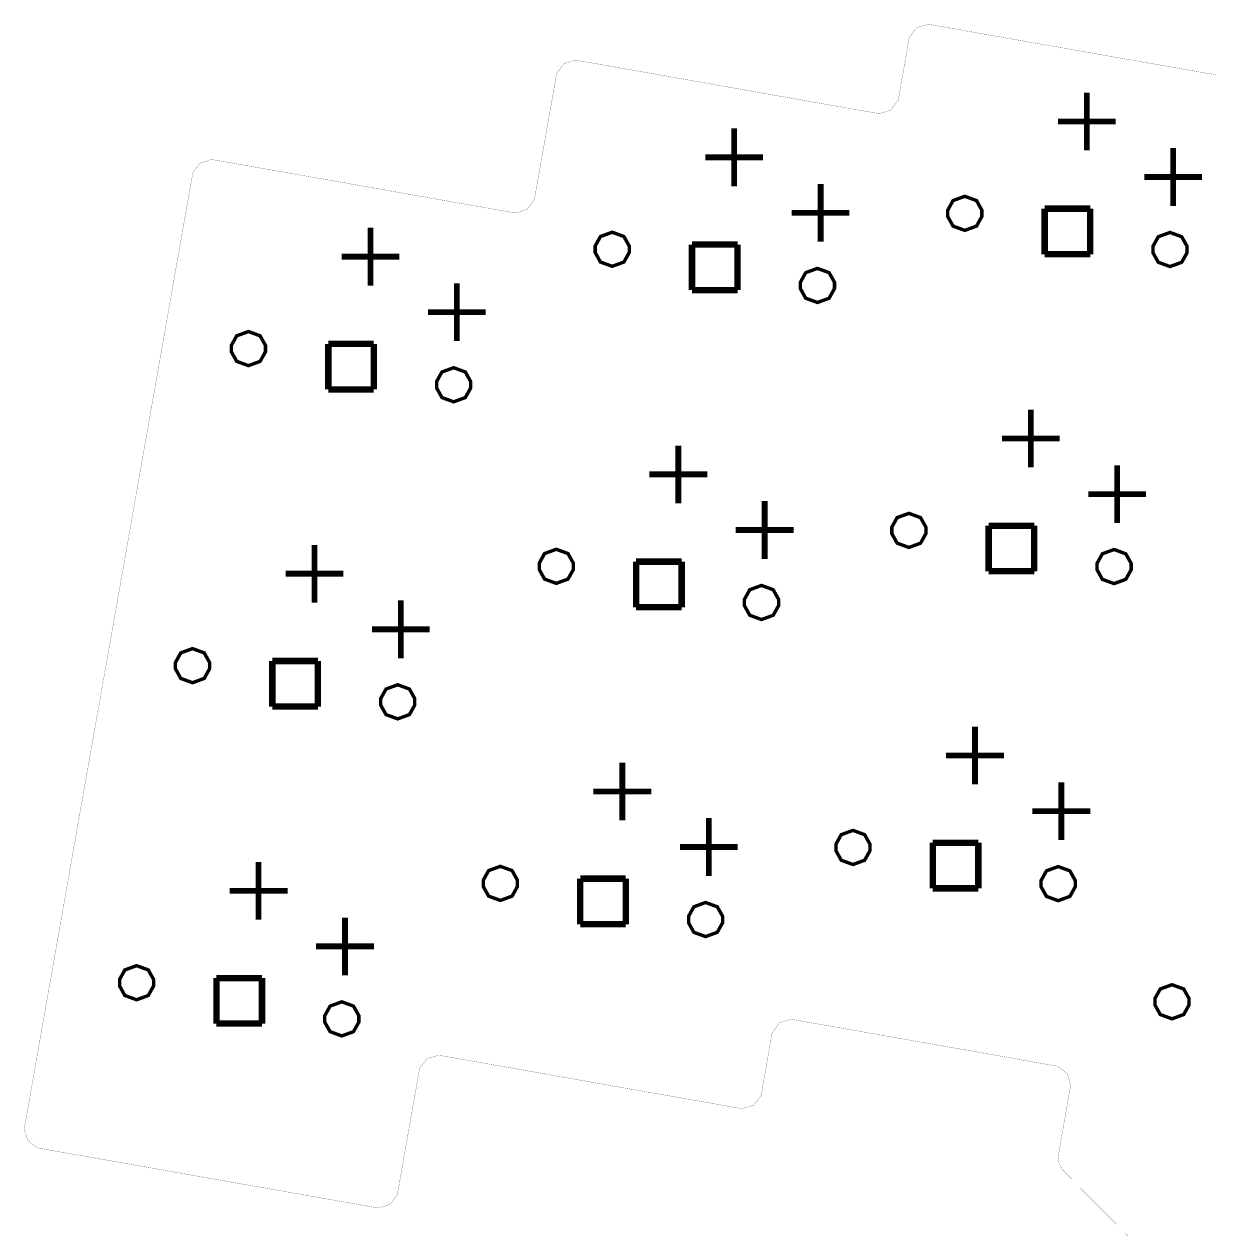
# Model space of a CAD drawing. Extents: x 0.23 to 9.34, y 0.11 to 4.43.
# Drawn here: x 0.31 to 2.772, y 1.925 to 4.429 of the extents above; entities that cross this region are included whole.
import ezdxf

# ---------------------------------------------------------------- set-up
doc = ezdxf.new("R2010")
doc.units = 0
doc.layers.get('0').update_dxf_attribs({"linetype": 'CONTINUOUS'})

msp = doc.modelspace()

# ---------------------------------------------------------------- linework, layer by layer
at = {"color": 173}
for points, const_width in [([(2.19428, 4.428), (2.18892, 4.42899), (2.16482, 4.4215), (2.14958, 4.40142), (2.14865, 4.39606)], 0.000394), ([(2.89219, 4.30496), (2.19428, 4.428)], 0.000394), ([(2.14865, 4.39606), (2.1275, 4.27588)], 0.000394), ([(1.46153, 4.35335), (1.45617, 4.35433), (1.43207, 4.34685), (1.41683, 4.32676), (1.4159, 4.3214)], 0.000394), ([(2.08188, 4.24393), (1.46153, 4.35335)], 0.000394), ([(1.4159, 4.3214), (1.37147, 4.06939)], 0.000394), ([(2.51861, 4.28694), (2.51861, 4.16689)], 0.012008), ([(2.08188, 4.24393), (2.08718, 4.243), (2.11128, 4.25049), (2.12651, 4.27056), (2.1275, 4.27588)], 0.000394), ([(1.78586, 4.21224), (1.78586, 4.09218)], 0.012008), ([(2.45861, 4.22689), (2.57867, 4.22689)], 0.012008), ([(1.72581, 4.15224), (1.84592, 4.15224)], 0.012008), ([(2.69814, 4.17133), (2.69814, 4.05126)], 0.012008), ([(0.705513, 4.14681), (0.700142, 4.14779), (0.676053, 4.14031), (0.660807, 4.12028), (0.659885, 4.1149)], 0.000394), ([(1.32585, 4.03743), (0.705513, 4.14681)], 0.000394), ([(0.659885, 4.1149), (0.311253, 2.13753)], 0.000394), ([(2.63807, 4.11128), (2.75814, 4.11128)], 0.012008), ([(1.96539, 4.09668), (1.96539, 3.97657)], 0.012008), ([(1.32585, 4.03743), (1.33116, 4.03651), (1.35525, 4.044), (1.3705, 4.06407), (1.37147, 4.06939)], 0.000394), ([(1.90533, 4.03662), (2.02539, 4.03662)], 0.012008), ([(2.52561, 4.04546), (2.43093, 4.04546)], 0.013386), ([(2.43093, 4.04546), (2.43093, 3.95085)], 0.013386), ([(2.52561, 3.95085), (2.52561, 4.04546)], 0.013386), ([(1.02984, 4.00575), (1.02984, 3.88569)], 0.012008), ([(1.79286, 3.97081), (1.69819, 3.97081)], 0.013386), ([(1.69819, 3.97081), (1.69819, 3.87614)], 0.013386), ([(1.79286, 3.87614), (1.79286, 3.97081)], 0.013386), ([(2.43093, 3.95085), (2.52561, 3.95085)], 0.013386), ([(0.969835, 3.94569), (1.0899, 3.94569)], 0.012008), ([(1.20936, 3.89014), (1.20936, 3.77007)], 0.012008), ([(1.69819, 3.87614), (1.79286, 3.87614)], 0.013386), ([(1.14931, 3.83014), (1.26942, 3.83014)], 0.012008), ([(1.03684, 3.76426), (0.942219, 3.76426)], 0.013386), ([(0.942219, 3.76426), (0.942219, 3.66965)], 0.013386), ([(1.03684, 3.66965), (1.03684, 3.76426)], 0.013386), ([(0.942219, 3.66965), (1.03684, 3.66965)], 0.013386), ([(2.4024, 3.62782), (2.4024, 3.50776)], 0.012008), ([(1.66965, 3.55311), (1.66965, 3.43306)], 0.012008), ([(2.34233, 3.56776), (2.46246, 3.56776)], 0.012008), ([(2.58192, 3.51221), (2.58192, 3.39214)], 0.012008), ([(1.6096, 3.49311), (1.72965, 3.49311)], 0.012008), ([(2.52186, 3.45215), (2.64193, 3.45215)], 0.012008), ([(1.84912, 3.43756), (1.84912, 3.31743)], 0.012008), ([(1.78911, 3.3775), (1.90918, 3.3775)], 0.012008), ([(2.4094, 3.38633), (2.31472, 3.38633)], 0.013386), ([(2.31472, 3.38633), (2.31472, 3.29172)], 0.013386), ([(2.4094, 3.29172), (2.4094, 3.38633)], 0.013386), ([(0.913629, 3.34663), (0.913629, 3.22657)], 0.012008), ([(1.67665, 3.31168), (1.58197, 3.31168)], 0.013386), ([(1.58197, 3.31168), (1.58197, 3.21701)], 0.013386), ([(1.67665, 3.21701), (1.67665, 3.31168)], 0.013386), ([(0.853569, 3.28662), (0.973687, 3.28662)], 0.012008), ([(2.31472, 3.29172), (2.4094, 3.29172)], 0.013386), ([(1.09315, 3.23101), (1.09315, 3.11094)], 0.012008), ([(1.58197, 3.21701), (1.67665, 3.21701)], 0.013386), ([(1.03309, 3.17101), (1.15316, 3.17101)], 0.012008), ([(0.920628, 3.10514), (0.825956, 3.10514)], 0.013386), ([(0.825956, 3.10514), (0.825956, 3.01053)], 0.013386), ([(0.920628, 3.01053), (0.920628, 3.10514)], 0.013386), ([(0.825956, 3.01053), (0.920628, 3.01053)], 0.013386), ([(2.28618, 2.96869), (2.28618, 2.84864)], 0.012008), ([(2.22613, 2.90864), (2.34625, 2.90864)], 0.012008), ([(1.55344, 2.89399), (1.55344, 2.77393)], 0.012008), ([(2.46565, 2.85308), (2.46565, 2.73301)], 0.012008), ([(1.49338, 2.83399), (1.61344, 2.83399)], 0.012008), ([(1.73292, 2.77843), (1.73292, 2.65831)], 0.012008), ([(2.40565, 2.79308), (2.52572, 2.79308)], 0.012008), ([(2.29318, 2.72721), (2.19851, 2.72721)], 0.013386), ([(2.19851, 2.72721), (2.19851, 2.6326)], 0.013386), ([(2.29318, 2.6326), (2.29318, 2.72721)], 0.013386), ([(1.6729, 2.71838), (1.79297, 2.71838)], 0.012008), ([(0.797418, 2.6875), (0.797418, 2.56743)], 0.012008), ([(1.56039, 2.65256), (1.46576, 2.65256)], 0.013386), ([(1.46576, 2.65256), (1.46576, 2.55789)], 0.013386), ([(1.56039, 2.55789), (1.56039, 2.65256)], 0.013386), ([(0.737358, 2.6275), (0.857476, 2.6275)], 0.012008), ([(2.19851, 2.6326), (2.29318, 2.6326)], 0.013386), ([(0.976942, 2.57189), (0.976942, 2.45182)], 0.012008), ([(1.46576, 2.55789), (1.56039, 2.55789)], 0.013386), ([(0.916883, 2.51187), (1.03695, 2.51187)], 0.012008), ([(0.804417, 2.44601), (0.709744, 2.44601)], 0.013386), ([(0.709744, 2.44601), (0.709744, 2.3514)], 0.013386), ([(0.804417, 2.3514), (0.804417, 2.44601)], 0.013386), ([(0.709744, 2.3514), (0.804417, 2.3514)], 0.013386), ([(1.9095, 2.35943), (1.90414, 2.3604), (1.88004, 2.35292), (1.86481, 2.33285), (1.86388, 2.32747)], 0.000394), ([(1.9095, 2.35943), (2.45231, 2.26372)], 0.000394), ([(1.84272, 2.20731), (1.86388, 2.32747)], 0.000394), ([(1.17676, 2.28472), (1.17139, 2.28569), (1.1473, 2.27821), (1.13205, 2.25819), (1.13113, 2.25282)], 0.000394), ([(1.17676, 2.28472), (1.7971, 2.17535)], 0.000394), ([(2.48421, 2.2181), (2.48514, 2.22347), (2.47771, 2.24756), (2.45763, 2.26281), (2.45231, 2.26372)], 0.000394), ([(1.0867, 2.00082), (1.13113, 2.25282)], 0.000394), ([(1.7971, 2.17535), (1.8024, 2.17443), (1.8265, 2.18192), (1.84174, 2.20199), (1.84272, 2.20731)], 0.000394), ([(2.48421, 2.2181), (2.45975, 2.07921)], 0.000394), ([(0.311253, 2.13753), (0.310275, 2.13222), (0.317763, 2.10813), (0.337836, 2.09289), (0.343207, 2.0919)], 0.000394), ([(0.343207, 2.0919), (1.04107, 1.96886)], 0.000394), ([(2.45975, 2.07921), (2.45915, 2.07607), (2.46094, 2.06065), (2.46832, 2.04693), (2.4706, 2.04465)], 0.000394), ([(2.4706, 2.04465), (2.73036, 1.78288)], 0.000394), ([(1.04107, 1.96886), (1.04639, 1.96793), (1.07048, 1.97542), (1.08572, 1.9955), (1.0867, 2.00082)], 0.000394)]:
    msp.add_lwpolyline(points, dxfattribs=dict(at, const_width=const_width))
at = {"color": 173, "const_width": 0.007087}
for points in [[(2.30046, 4.03575), (2.30046, 4.04243), (2.28933, 4.06233), (2.26503, 4.07124), (2.24067, 4.06233), (2.2296, 4.04243), (2.2296, 4.03575), (2.2296, 4.02914), (2.24067, 4.00922), (2.26503, 4.00032), (2.28933, 4.00922), (2.30046, 4.02914), (2.30046, 4.03575)], [(1.56771, 3.96104), (1.56771, 3.96772), (1.55658, 3.98763), (1.53228, 3.99653), (1.50792, 3.98763), (1.49685, 3.96772), (1.49685, 3.96104), (1.49685, 3.95443), (1.50792, 3.93451), (1.53228, 3.92567), (1.55658, 3.93451), (1.56771, 3.95443), (1.56771, 3.96104)], [(2.72694, 3.96056), (2.72694, 3.96724), (2.71582, 3.98714), (2.69151, 3.99604), (2.66715, 3.98714), (2.65608, 3.96724), (2.65608, 3.96056), (2.65608, 3.95394), (2.66715, 3.93403), (2.69151, 3.92513), (2.71582, 3.93403), (2.72694, 3.95394), (2.72694, 3.96056)], [(1.99419, 3.88585), (1.99419, 3.89253), (1.98307, 3.91243), (1.95876, 3.92133), (1.9344, 3.91243), (1.92333, 3.89253), (1.92333, 3.88585), (1.92333, 3.87924), (1.9344, 3.85932), (1.95876, 3.85042), (1.98307, 3.85932), (1.99419, 3.87924), (1.99419, 3.88585)], [(0.811686, 3.75456), (0.811686, 3.76124), (0.800564, 3.78114), (0.776258, 3.79004), (0.751899, 3.78114), (0.740831, 3.76124), (0.740831, 3.75456), (0.740831, 3.74794), (0.751899, 3.72803), (0.776258, 3.71913), (0.800564, 3.72803), (0.811686, 3.74794), (0.811686, 3.75456)], [(1.23817, 3.67936), (1.23817, 3.68604), (1.22705, 3.70594), (1.20275, 3.71485), (1.17839, 3.70594), (1.16732, 3.68604), (1.16732, 3.67936), (1.16732, 3.67275), (1.17839, 3.65283), (1.20275, 3.64393), (1.22705, 3.65283), (1.23817, 3.67275), (1.23817, 3.67936)], [(2.18425, 3.37663), (2.18425, 3.38331), (2.17312, 3.40321), (2.14882, 3.41211), (2.12446, 3.40321), (2.11339, 3.38331), (2.11339, 3.37663), (2.11339, 3.37001), (2.12446, 3.3501), (2.14882, 3.34119), (2.17312, 3.3501), (2.18425, 3.37001), (2.18425, 3.37663)], [(1.4515, 3.30192), (1.4515, 3.3086), (1.44038, 3.3285), (1.41607, 3.3374), (1.39171, 3.3285), (1.38064, 3.3086), (1.38064, 3.30192), (1.38064, 3.29531), (1.39171, 3.27539), (1.41607, 3.26654), (1.44038, 3.27539), (1.4515, 3.29531), (1.4515, 3.30192)], [(2.61074, 3.30143), (2.61074, 3.30811), (2.59961, 3.32801), (2.57531, 3.33692), (2.55094, 3.32801), (2.53988, 3.30811), (2.53988, 3.30143), (2.53988, 3.29482), (2.55094, 3.2749), (2.57531, 3.266), (2.59961, 3.2749), (2.61074, 3.29482), (2.61074, 3.30143)], [(1.87799, 3.22672), (1.87799, 3.2334), (1.86686, 3.25331), (1.84256, 3.26221), (1.81819, 3.25331), (1.80713, 3.2334), (1.80713, 3.22672), (1.80713, 3.22011), (1.81819, 3.20019), (1.84256, 3.19135), (1.86686, 3.20019), (1.87799, 3.22011), (1.87799, 3.22672)], [(0.695475, 3.09543), (0.695475, 3.10211), (0.684353, 3.12201), (0.660047, 3.13092), (0.635688, 3.12201), (0.624621, 3.10211), (0.624621, 3.09543), (0.624621, 3.08882), (0.635688, 3.0689), (0.660047, 3.06), (0.684353, 3.0689), (0.695475, 3.08882), (0.695475, 3.09543)], [(1.12196, 3.02024), (1.12196, 3.02692), (1.11084, 3.04682), (1.08653, 3.05572), (1.06218, 3.04682), (1.05111, 3.02692), (1.05111, 3.02024), (1.05111, 3.01361), (1.06218, 2.99371), (1.08653, 2.98481), (1.11084, 2.99371), (1.12196, 3.01361), (1.12196, 3.02024)], [(2.06803, 2.7175), (2.06803, 2.72418), (2.05692, 2.74408), (2.03261, 2.75299), (2.00825, 2.74408), (1.99718, 2.72418), (1.99718, 2.7175), (1.99718, 2.71089), (2.00825, 2.69097), (2.03261, 2.68207), (2.05692, 2.69097), (2.06803, 2.71089), (2.06803, 2.7175)], [(1.33529, 2.64285), (1.33529, 2.64953), (1.32416, 2.66943), (1.2998, 2.67828), (1.27544, 2.66943), (1.26438, 2.64953), (1.26438, 2.64285), (1.26438, 2.63624), (1.27544, 2.61632), (1.2998, 2.60742), (1.32416, 2.61632), (1.33529, 2.63624), (1.33529, 2.64285)], [(2.49451, 2.64231), (2.49451, 2.64899), (2.4834, 2.66889), (2.4591, 2.67779), (2.43474, 2.66889), (2.42367, 2.64899), (2.42367, 2.64231), (2.42367, 2.63569), (2.43474, 2.61578), (2.4591, 2.60688), (2.4834, 2.61578), (2.49451, 2.63569), (2.49451, 2.64231)], [(1.76178, 2.5676), (1.76178, 2.57428), (1.75065, 2.59418), (1.72635, 2.60308), (1.70199, 2.59418), (1.69092, 2.57428), (1.69092, 2.5676), (1.69092, 2.56099), (1.70199, 2.54107), (1.72635, 2.53222), (1.75065, 2.54107), (1.76178, 2.56099), (1.76178, 2.5676)], [(0.579264, 2.43631), (0.579264, 2.44299), (0.568143, 2.46289), (0.543837, 2.47179), (0.519476, 2.46289), (0.50841, 2.44299), (0.50841, 2.43631), (0.50841, 2.42969), (0.519476, 2.40978), (0.543837, 2.40088), (0.568143, 2.40978), (0.579264, 2.42969), (0.579264, 2.43631)], [(2.73107, 2.39671), (2.73107, 2.40338), (2.71994, 2.42329), (2.69564, 2.43218), (2.67128, 2.42329), (2.66021, 2.40338), (2.66021, 2.39671), (2.66021, 2.39008), (2.67128, 2.37017), (2.69564, 2.36128), (2.71994, 2.37017), (2.73107, 2.39008), (2.73107, 2.39671)], [(1.00575, 2.36111), (1.00575, 2.36778), (0.994629, 2.38769), (0.970324, 2.3966), (0.945964, 2.38769), (0.934896, 2.36778), (0.934896, 2.36111), (0.934896, 2.35449), (0.945964, 2.33458), (0.970324, 2.32568), (0.994629, 2.33458), (1.00575, 2.35449), (1.00575, 2.36111)]]:
    msp.add_lwpolyline(points, close=True, dxfattribs=at)

doc.saveas('drawing.dxf')
